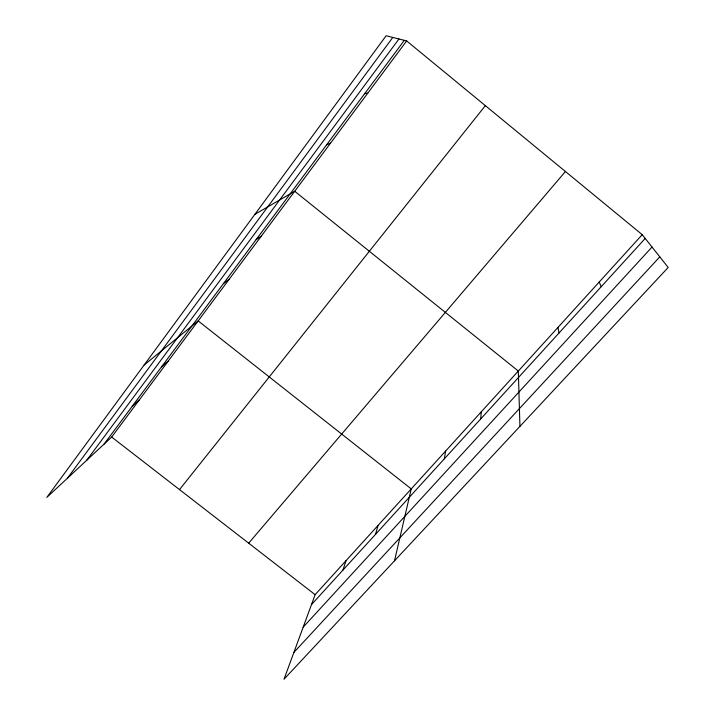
<?xml version="1.0" encoding="UTF-8"?>
<svg xmlns="http://www.w3.org/2000/svg" width="715" height="715" viewBox="0 0 715 715"><rect width="100%" height="100%" fill="white"/><g stroke="black" fill="none" stroke-linecap="round" stroke-linejoin="round"><path stroke-width="1.07" d="M480.703 418.936L481.284 411.804M444.328 458.86L445.615 451.058M394.51 560.81L411.232 488.899L198.171 320.901L144.135 365.007M375.5 534.382L378.065 525.409M342.914 570.132L346.051 560.64M642.231 234.672L315.136 594.674L284.007 679.25L668.194 267.464L642.231 234.672L406.665 40.934L386.145 35.75L46.806 497.425L111.674 437.044L406.665 40.934M67.398 478.255L392.794 37.43M86.792 460.21L398.943 38.985M104.05 444.149L404.315 40.344M179.51 489.596L485.351 105.65M248.677 543.186L565.431 171.511M311.463 604.64L645.207 238.435M303.169 627.171L652.026 247.041M293.874 652.438L659.793 256.855M132.266 406.2L139.488 399.694M161.519 366.858L168.302 361.004M223.366 283.685L229.157 279.297M256.095 239.677L261.315 236.12M254.871 214.339L294.714 191.263L518.312 371.049L519.939 426.372M326.594 144.868L330.509 143.197M364.632 93.719L367.796 93.129M111.674 437.044L315.136 594.674M599.233 281.987L601.208 286.715M557.968 327.407L559.014 333.02"/></g></svg>
